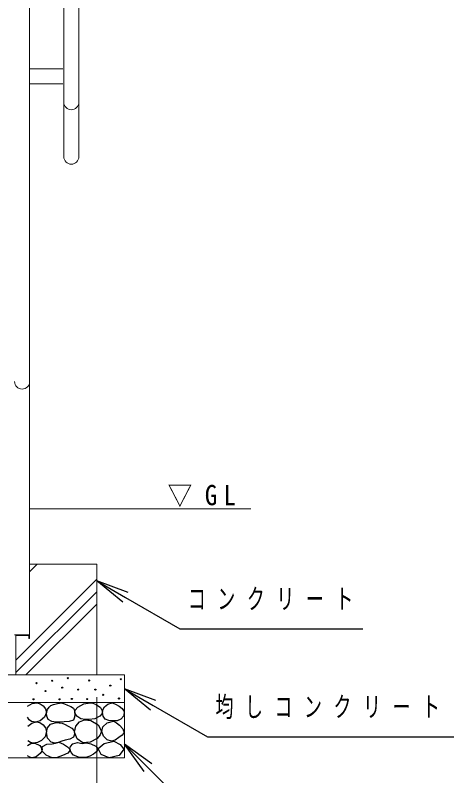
# Model space of a CAD drawing. Units: millimetres at full size; details may follow other scales. Extents: x -7816 to 10, y -396 to 5340.
# Drawn here: x -2807 to -2014, y 1161 to 2535 of the extents above; entities that cross this region are included whole.
import ezdxf

# ---------------------------------------------------------------- set-up
doc = ezdxf.new("R2010")
doc.units = ezdxf.units.MM
doc.layers.add('線', color=2, linetype='Continuous', lineweight=25)
doc.layers.add('補助', color=2, linetype='Continuous', lineweight=25)
doc.styles.add('ＭＳ ゴシック', font='')
doc.styles.get('ＭＳ ゴシック').set_extended_font_data('MS Gothic')

msp = doc.modelspace()

# ---------------------------------------------------------------- linework, layer by layer
at = {"layer": '線', "color": 7, "lineweight": 13}
for p, q in [((-2719.161, 3282.864), (-2719.161, 2378.265)), ((-2691.961, 3282.864), (-2691.961, 2378.265)), ((-2780.961, 2728.265), (-2780.961, 1873.607)), ((-2780.961, 2441.865), (-2780.961, 1409.059)), ((-2780.961, 2438.465), (-2721.061, 2438.465)), ((-2780.961, 2411.265), (-2721.061, 2411.265)), ((-2719.161, 2279.744), (-2719.161, 2378.265)), ((-2691.961, 2279.744), (-2691.961, 2378.265)), ((-2706.711, 2364.714), (-2706.711, 2364.665)), ((-2704.411, 2364.714), (-2704.411, 2364.665)), ((-2780.961, 1643.403), (-2381.026, 1643.403)), ((-2780.961, 1543.403), (-2659.561, 1543.403)), ((-2659.561, 1543.403), (-2659.561, 1343.403)), ((-2780.961, 1415.868), (-2808.161, 1415.868)), ((-2782.261, 1414.416), (-2805.861, 1414.416)), ((-2805.861, 1414.416), (-2805.861, 1343.403)), ((-2782.261, 1414.416), (-2782.261, 1409.059)), ((-2780.961, 1409.059), (-2782.261, 1409.059)), ((-3409.561, 1343.403), (-2609.561, 1343.403)), ((-2805.861, 1343.403), (-2847.061, 1343.403)), ((-2609.561, 1343.403), (-2609.561, 1193.403)), ((-3409.561, 1293.403), (-2609.561, 1293.403)), ((-3409.561, 1193.403), (-2609.561, 1193.403))]:
    msp.add_line(p, q, dxfattribs=at)
for centre in [(-2705.561, 2378.265), (-2705.561, 2279.744), (-2794.561, 1873.607)]:
    msp.add_arc(centre, 13.6, 180, 0, dxfattribs=at)
at = {"layer": '補助', "lineweight": 13}
for p, q in [((-2780.961, 1529.562), (-2767.12, 1543.403)), ((-2805.861, 1369.958), (-2659.561, 1516.258)), ((-2805.861, 1347.508), (-2659.561, 1493.808)), ((-2787.515, 1343.403), (-2659.561, 1471.357)), ((-2659.561, 1303.403), (-2659.561, 973.403))]:
    msp.add_line(p, q, dxfattribs=at)
at = {"layer": '補助'}
for p, q in [((-2612.599, 1474.743), (-2659.561, 1513.403)), ((-2602.599, 1492.063), (-2659.561, 1513.403)), ((-2659.561, 1513.403), (-2607.599, 1483.403)), ((-2607.599, 1483.403), (-2509.561, 1426.801)), ((-2509.561, 1426.801), (-2489.561, 1426.801)), ((-2489.561, 1426.801), (-2178.925, 1426.801)), ((-2562.599, 1279.743), (-2609.561, 1318.403)), ((-2552.599, 1297.063), (-2609.561, 1318.403)), ((-2609.561, 1318.403), (-2557.599, 1288.403)), ((-2557.599, 1288.403), (-2459.561, 1231.801)), ((-2459.561, 1231.801), (-2439.561, 1231.801)), ((-2439.561, 1231.801), (-2014.398, 1231.801)), ((-2574.205, 1168.906), (-2609.561, 1218.403)), ((-2560.063, 1183.048), (-2609.561, 1218.403)), ((-2609.561, 1218.403), (-2567.134, 1175.977)), ((-2567.134, 1175.977), (-2459.561, 1068.403))]:
    msp.add_line(p, q, dxfattribs=at)
for points in [[(-2784.561, 1286.702), (-2776.134, 1291.558), (-2767.451, 1293.039), (-2761.831, 1291.351), (-2756.678, 1287.653), (-2752.206, 1282.344), (-2750.341, 1275.612), (-2754.009, 1266.842), (-2762.064, 1260.404), (-2770.364, 1258.025), (-2777.59, 1259.136), (-2781.64, 1262.512), (-2784.561, 1267.058)], [(-2784.244, 1250.581), (-2777.103, 1256.043), (-2769.035, 1258.503), (-2762.33, 1257.278), (-2756.361, 1253.433), (-2751.969, 1247.652), (-2750.341, 1240.442), (-2753.005, 1231.834), (-2759.213, 1224.917), (-2766.852, 1221.045), (-2774.421, 1220.164), (-2779.575, 1221.603), (-2784.244, 1224.283)], [(-2784.561, 1216.045), (-2778.542, 1219.363), (-2771.253, 1220.164), (-2762.537, 1215.83), (-2758.262, 1209.074), (-2758.874, 1205.404), (-2761.748, 1201.153), (-2768.91, 1195.681), (-2776.323, 1193.865), (-2780.619, 1194.917), (-2784.561, 1197.034)]]:
    msp.add_lwpolyline(points, dxfattribs=at)
for points in [[(-2723.253, 1293.102), (-2717.992, 1290.873), (-2712.513, 1288.627), (-2706.358, 1286.401), (-2701.594, 1283.257), (-2699.696, 1278.866), (-2699.267, 1273.233), (-2699.562, 1267.105), (-2701.952, 1261.956), (-2709.317, 1259.087), (-2718.42, 1258.734), (-2725.704, 1258.149), (-2732.919, 1257.839), (-2741.027, 1259.219), (-2747.418, 1263.03), (-2750.117, 1268.695), (-2750.461, 1275.202), (-2748.872, 1280.915), (-2745.807, 1285.405), (-2742.405, 1287.892), (-2737.752, 1289.88), (-2730.575, 1292.059)], [(-2671.433, 1292.896), (-2666.529, 1292.279), (-2660.892, 1290.193), (-2652.921, 1284.406), (-2649.269, 1277.489), (-2650.144, 1273.527), (-2653.864, 1269.11), (-2663.355, 1264.338), (-2673.325, 1262.893), (-2680.676, 1262.721), (-2688.192, 1264.245), (-2695.79, 1268.86), (-2699.544, 1275.057), (-2698.574, 1279.71), (-2693.868, 1285.058), (-2683.2, 1291.264)], [(-2632.009, 1292.805), (-2625.547, 1290.265), (-2619.335, 1286.785), (-2613.477, 1282.748), (-2609.83, 1277.28), (-2610.842, 1269.698), (-2615.85, 1263.339), (-2622.716, 1260.749), (-2630.425, 1260.487), (-2638.037, 1261.091), (-2644.366, 1263.655), (-2648.119, 1268.941), (-2649.436, 1275.379), (-2648.588, 1280.584), (-2645.634, 1285.518), (-2639.474, 1290.345)], [(-2722.249, 1256.487), (-2716.755, 1253.695), (-2711.167, 1250.541), (-2704.972, 1246.933), (-2700.625, 1242.162), (-2699.635, 1236.634), (-2701.706, 1231.08), (-2708.424, 1227.321), (-2716.572, 1225.674), (-2722.99, 1223.512), (-2729.276, 1221.349), (-2735.647, 1220.322), (-2742.25, 1221.89), (-2748.428, 1229.122), (-2750.359, 1239.189), (-2748.651, 1247.693), (-2743.332, 1254.325), (-2733.26, 1257.611)], [(-2658.729, 1228.566), (-2671.319, 1221.71), (-2684.678, 1220.727), (-2694.961, 1228.181), (-2699.814, 1239.918), (-2697.534, 1250.696), (-2690.624, 1258.839), (-2681.799, 1262.272), (-2670.622, 1261.001), (-2656.868, 1252.947), (-2650.891, 1242.081), (-2653.526, 1234.887)], [(-2629.474, 1259.853), (-2624.145, 1257.061), (-2618.702, 1252.882), (-2612.253, 1246.063), (-2609.83, 1239.258), (-2613.457, 1234.43), (-2619.969, 1230.069), (-2626.607, 1225.782), (-2633.277, 1223.732), (-2640.921, 1226.179), (-2647.218, 1232.604), (-2650.324, 1240.882), (-2648.802, 1249.397), (-2640.644, 1256.648)], [(-2628.656, 1223.92), (-2617.336, 1217.901), (-2610.525, 1209.086), (-2619.011, 1197.817), (-2637.446, 1193.702), (-2651.8, 1199.813), (-2657.225, 1210.185), (-2646.444, 1219.294)], [(-2728.065, 1221.609), (-2719.597, 1218.013), (-2712.659, 1213.23), (-2709.635, 1210.714), (-2707.793, 1207.283), (-2711.759, 1201.794), (-2721.578, 1197.553), (-2731.318, 1194.327), (-2740.499, 1193.768), (-2751.341, 1198.272), (-2758.068, 1205.932), (-2758.876, 1209.922), (-2757.528, 1214.311), (-2749.886, 1218.088), (-2740.229, 1218.906), (-2733.999, 1220.151)], [(-2685.759, 1219.776), (-2678.224, 1220.403), (-2670.082, 1218.965), (-2661.154, 1214.908), (-2656.837, 1209.505), (-2659.524, 1204.822), (-2665.487, 1200.315), (-2671.966, 1196.472), (-2679.272, 1194.098), (-2691.12, 1194.331), (-2701.436, 1198.423), (-2706.139, 1203.23), (-2708.193, 1208.964), (-2707.134, 1214.113), (-2703.058, 1218.695), (-2694.66, 1221.235)]]:
    msp.add_lwpolyline(points, close=True, dxfattribs=at)
for centre in [(-2740.088, 1332.9), (-2711.977, 1337.495), (-2673.516, 1333.362), (-2616.167, 1335.58), (-2768.469, 1328.575), (-2721.978, 1320.466), (-2635.178, 1324.173), (-2752.251, 1314.249), (-2693.057, 1316.952), (-2662.11, 1316.886), (-2648.169, 1307.381), (-2773.875, 1299.383), (-2726.844, 1299.383), (-2704.679, 1299.924), (-2677.002, 1299.776), (-2619.335, 1300.727)]:
    msp.add_circle(centre, 1, dxfattribs=at)

# ---------------------------------------------------------------- texts
at = {"layer": '補助', "style": 'ＭＳ ゴシック'}
for s, insert, char_height, attachment_point in [('\\T1.5;\\W0.9;▽GL', (-2531.856, 1646.738), 36.65, 7), ('\\T1.64;\\W0.65;コンクリート', (-2495.061, 1499.301), 36.66, 1), ('\\T1.64;\\W0.65;均しコンクリート', (-2445.061, 1304.301), 36.66, 1)]:
    msp.add_mtext(s, dxfattribs=dict(at, insert=insert, char_height=char_height, attachment_point=attachment_point))

doc.saveas('drawing.dxf')
